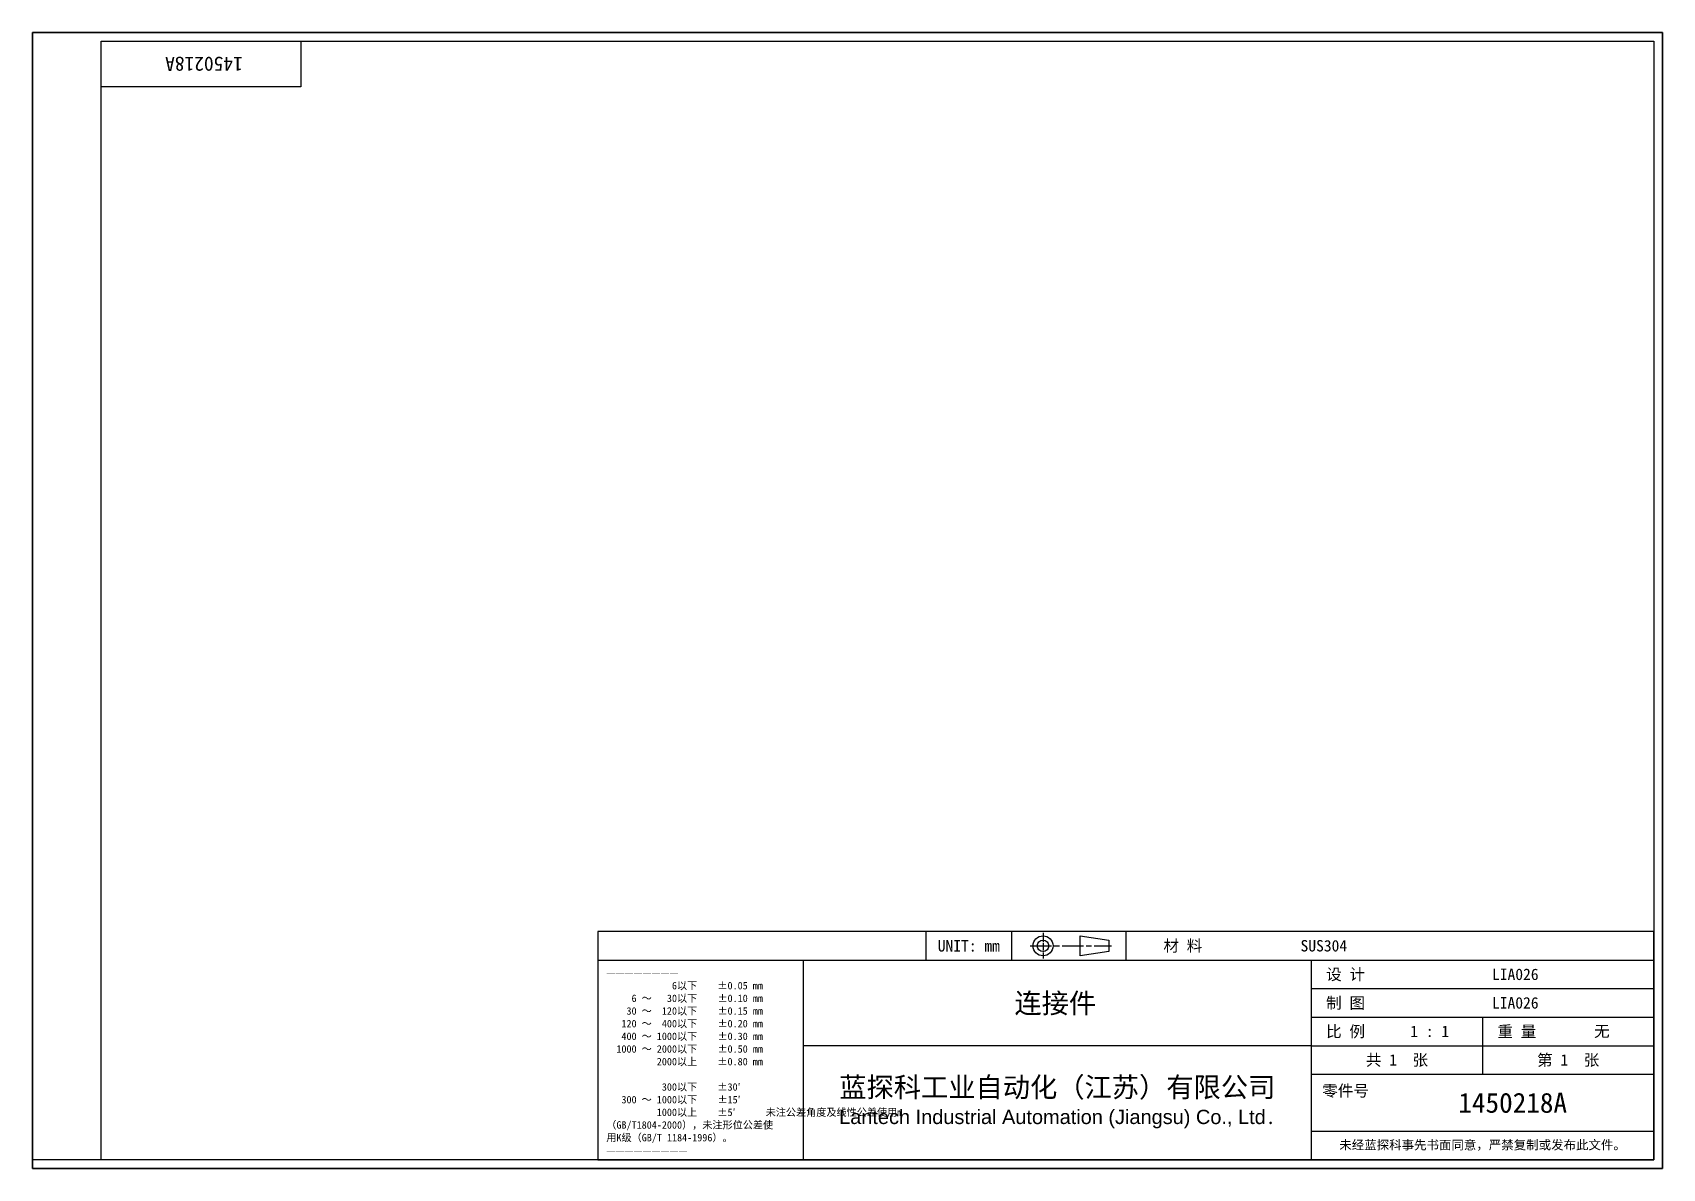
# Model space of a CAD drawing. Header units: metres. Extents: x 6 to 292, y 5 to 205.
import ezdxf
from ezdxf.enums import TextEntityAlignment as Align

# ---------------------------------------------------------------- set-up
doc = ezdxf.new("R2010")
doc.units = ezdxf.units.M
doc.linetypes.add('CHAIN', pattern=[0.3543, 0.2362, -0.0295, 0.0591, -0.0295])
for name, color, linetype, lineweight in [('1', 7, 'Continuous', 18), ('图框 (ISO)', 7, 'Continuous', 35), ('标题 (ISO)', 7, 'Continuous', 25)]:
    doc.layers.add(name, color=color, linetype=linetype, lineweight=lineweight)
doc.styles.add('文本样式164', font='SimSun.ttf')
doc.styles.add('文本样式165', font='SimSun.ttf')
doc.styles.add('文本样式74', font='SimSun.ttf')
doc.styles.add('注释文本 (ISO)', font='simfang.ttf')

# ---------------------------------------------------------------- blocks, each defined once
blk = doc.blocks.new('图框 最新国标')
at = {"layer": '图框 (ISO)'}
for p, q in [((6, 7), (6, 204.5)), ((6, 204.5), (291.5, 204.5)), ((291.5, 204.5), (291.5, 5.5)), ((6, 7), (6, 5.5)), ((6, 7), (6, 5.5)), ((291.5, 5.5), (6, 5.5))]:
    blk.add_line(p, q, dxfattribs=at)
at = {"layer": '图框 (ISO)', "color": 7, "linetype": 'Continuous', "lineweight": 25}
for p, q in [((18, 203), (290, 203)), ((18, 7), (18, 203)), ((18, 203), (290, 203)), ((53, 203), (53, 195)), ((290, 203), (290, 7)), ((290, 203), (290, 7)), ((53, 195), (18, 195)), ((290, 7), (6, 7)), ((290, 7), (18, 7))]:
    blk.add_line(p, q, dxfattribs=at)
at = {"layer": '图框 (ISO)', "style": '文本样式74'}
blk.add_attdef('零件代号_001', (42.82, 200.25), '', height=2.5, rotation=180, dxfattribs=at)
blk = doc.blocks.new('标题栏 最新国标')
at = {"layer": '标题 (ISO)'}
for p, q in [((381.98, -183.84), (196.98, -183.84)), ((196.98, -183.84), (196.98, -223.84)), ((254.48, -183.84), (254.48, -188.84)), ((269.48, -183.84), (269.48, -188.84)), ((281.48, -188.09), (281.48, -184.59)), ((281.48, -184.59), (286.48, -185.34)), ((286.48, -185.34), (286.48, -187.34)), ((289.48, -183.84), (289.48, -188.84)), ((381.98, -223.84), (381.98, -183.84)), ((383.48, -183.84), (383.48, -225.34)), ((286.48, -187.34), (281.48, -188.09)), ((196.98, -188.84), (381.98, -188.84)), ((232.98, -188.84), (232.98, -223.84)), ((321.98, -188.84), (321.98, -223.84)), ((321.98, -193.84), (381.98, -193.84)), ((321.98, -198.84), (381.98, -198.84)), ((351.98, -198.84), (351.98, -208.84)), ((321.98, -203.84), (232.98, -203.84)), ((321.98, -203.84), (381.98, -203.84)), ((321.98, -208.84), (381.98, -208.84)), ((321.98, -218.84), (381.98, -218.84)), ((196.98, -223.84), (381.98, -223.84)), ((383.48, -225.34), (196.98, -225.34))]:
    blk.add_line(p, q, dxfattribs=at)
at = {"layer": '标题 (ISO)', "linetype": 'CHAIN', "ltscale": 5.000333}
blk.add_line((274.98, -184.09), (274.98, -188.59), dxfattribs=at)
at = {"layer": '标题 (ISO)', "linetype": 'CHAIN', "ltscale": 15.834605}
blk.add_line((272.73, -186.34), (286.98, -186.34), dxfattribs=at)
at = {"layer": '标题 (ISO)'}
for radius in [1.75, 1]:
    blk.add_circle((274.98, -186.34), radius, dxfattribs=at)
at = {"layer": '1', "style": '文本样式164'}
for s, p in [('UNIT: mm', (261.98, -186.34)), ('材 料', (299.48, -186.34)), ('设 计', (327.98, -191.34)), ('制 图', (327.98, -196.34)), ('比 例', (327.98, -201.34)), ('重 量', (357.98, -201.34)), ('共 1  张', (336.98, -206.34)), ('第 1  张', (366.98, -206.34))]:
    blk.add_text(s, height=2, dxfattribs=at).set_placement(p, align=Align.MIDDLE_CENTER)
at = {"layer": '标题 (ISO)', "style": '注释文本 (ISO)'}
for s, insert, char_height, attachment_point, line_spacing_factor in [('————————\\P}\\fSimSun|b0|i0;{\\H1.3000;             6以下    ±0.05 mm\\P}\\fSimSun|b0|i0;{\\H1.3000;     6 ～   30以下    ±0.10 mm\\P}\\fSimSun|b0|i0;{\\H1.3000;    30 ～  120以下    ±0.15 mm\\P}\\fSimSun|b0|i0;{\\H1.3000;   120 ～  400以下    ±0.20 mm\\P}\\fSimSun|b0|i0;{\\H1.3000;   400 ～ 1000以下    ±0.30 mm\\P}\\fSimSun|b0|i0;{\\H1.3000;  1000 ～ 2000以下    ±0.50 mm\\P}\\fSimSun|b0|i0;{\\H1.3000;          2000以上    ±0.80 mm\\P}\\fSimSun|b0|i0;{\\H1.3000;\\P}\\fSimSun|b0|i0;{\\H1.3000;           300以下    ±30′\\P}\\fSimSun|b0|i0;{\\H1.3000;   300 ～ 1000以下    ±15′\\P}\\fSimSun|b0|i0;{\\H1.3000;          1000以上    ±5′}\\fSimSun|b0|i0;{\\H1.3000;      未注公差角度及线性公差使用m\\P}\\fSimSun|b0|i0;{\\H1.3000;（GB/T1804-2000），未注形位公差使\\P}\\fSimSun|b0|i0;{\\H1.3000;用K级（GB/T 1184-1996）。\\P}\\fSimSun|b0|i0;{\\H1.3000;—————————', (198.48, -206.63), 1.3, 4, 1.023913), ('{\\fMicrosoft YaHei|b0|i0|c134|p34;\\H1.75x;蓝探科工业自动化（江苏）有限公司\\P\\fArial|b0|i0|c0|p34;\\H0.71429x;Lantech Industrial Automation (Jiangsu) Co., Ltd\\fFangSong|b0|i0|c134|p49;.\\H1.15195x; }', (277.48, -213.84), 2, 5, 0.978695)]:
    blk.add_mtext(s, dxfattribs=dict(at, insert=insert, char_height=char_height, attachment_point=attachment_point, line_spacing_factor=line_spacing_factor))
at = {"layer": '标题 (ISO)', "attachment_point": 5, "style": '注释文本 (ISO)'}
for s, insert, char_height in [('\\fFangSong|b0|i0;零件号', (327.98, -211.84), 2), ('\\fSimSun|b0|i0;{\\H1.6000;未经蓝探科事先书面同意，严禁复制或发布此文件。}', (351.98, -221.34), 1.6)]:
    blk.add_mtext(s, dxfattribs=dict(at, insert=insert, char_height=char_height))
at = {"layer": '标题 (ISO)'}
for tag, p, height, style in [('材料_001', (320.09, -187.33), 2, '注释文本 (ISO)'), ('设计人_001', (353.63, -192.33), 2, '注释文本 (ISO)'), ('库存编号_001', (269.97, -198.15), 3.5, '文本样式165'), ('设计人_001', (353.63, -197.33), 2, '注释文本 (ISO)'), ('视图比例_001', (339.32, -202.33), 2, '注释文本 (ISO)'), ('质量\\P3;_001', (371.53, -202.3), 2, '注释文本 (ISO)'), ('零件代号_001', (347.74, -215.59), 3.5, '文本样式165')]:
    blk.add_attdef(tag, p, '', height=height, dxfattribs=dict(at, style=style))

msp = doc.modelspace()

# ---------------------------------------------------------------- block references
msp.add_blockref('图框 最新国标', (0, 0)).add_auto_attribs({'零件代号_001': '1450218A'})
ref = msp.add_blockref('标题栏 最新国标', (-91.98, 230.84))
ref.add_attrib('零件代号_001', '1450218A', (255.75, 15.25), dxfattribs={"layer": '标题 (ISO)', "height": 3.5, "style": '文本样式165'})
ref.add_attrib('库存编号_001', '连接件', (177.99, 32.69), dxfattribs={"layer": '标题 (ISO)', "height": 3.5, "style": '文本样式165'})
ref.add_attrib('质量\\P3;_001', '无', (279.54, 28.54), dxfattribs={"layer": '标题 (ISO)', "height": 2, "style": '注释文本 (ISO)'})
ref.add_attrib('视图比例_001', '1 : 1', (247.34, 28.52), dxfattribs={"layer": '标题 (ISO)', "height": 2, "style": '注释文本 (ISO)'})
ref.add_attrib('设计人_001', 'LIA026', (261.65, 38.51), dxfattribs={"layer": '标题 (ISO)', "height": 2, "style": '注释文本 (ISO)'})
ref.add_attrib('设计人_001', 'LIA026', (261.65, 33.51), dxfattribs={"layer": '标题 (ISO)', "height": 2, "style": '注释文本 (ISO)'})
ref.add_attrib('材料_001', 'SUS304', (228.11, 43.51), dxfattribs={"layer": '标题 (ISO)', "height": 2, "style": '注释文本 (ISO)'})

doc.saveas('drawing.dxf')
